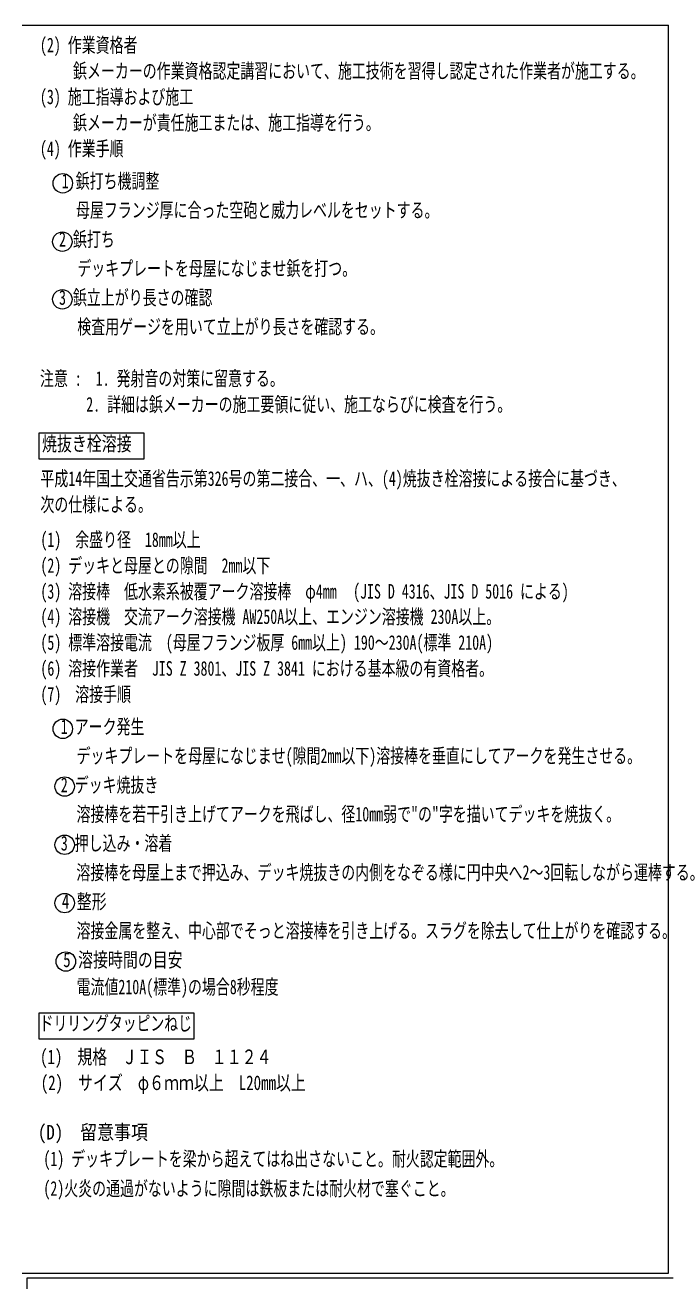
# Model space of a CAD drawing. Units: millimetres, scale not verified. Extents: x -2940 to 2940, y -2044 to 2044.
# Drawn here: x -152 to 1206, y -597 to 2044 of the extents above; entities that cross this region are included whole.
import ezdxf
from ezdxf.enums import TextEntityAlignment as Align

# ---------------------------------------------------------------- set-up
doc = ezdxf.new("R2010")
doc.units = ezdxf.units.MM
doc.header["$LTSCALE"] = 8
doc.layers.add('0-0_特記', color=4, linetype='Continuous', lineweight=18)
doc.styles.add('ＭＳ ゴシック', font='')
doc.styles.get('ＭＳ ゴシック').set_extended_font_data('MS Gothic')

msp = doc.modelspace()

# ---------------------------------------------------------------- linework, layer by layer
at = {"layer": '0-0_特記', "color": 3}
for p, q in [((-157.746, 2044.5), (1201.044, 2044.5)), ((1201.044, -580.165), (1201.044, 2044.5)), ((-157.746, -580.165), (1201.044, -580.165)), ((-147.746, -590.165), (1211.044, -590.165)), ((-147.746, -1584.549), (-147.746, -590.165))]:
    msp.add_line(p, q, dxfattribs=at)
at = {"layer": '0-0_特記', "color": 7}
for points in [[(-122.854, 1132.054), (98.654, 1132.054), (98.654, 1186.593), (-122.854, 1186.593)], [(-122.854, -87.694), (203.512, -87.694), (203.512, -33.592), (-122.854, -33.592)]]:
    msp.add_lwpolyline(points, close=True, dxfattribs=at)
for centre in [(-72.53, 1711.864), (-73.515, 1589.063), (-73.515, 1467.849), (-72.54, 564.558), (-68.535, 443.178), (-68.535, 320.61), (-68.535, 198.042), (-66.178, 75.121)]:
    msp.add_circle(centre, 20.445, dxfattribs=at)

# ---------------------------------------------------------------- texts
at = {"layer": '0-0_特記', "color": 7, "style": 'ＭＳ ゴシック'}
for s, height, width, p in [('\u3000(2) 作業資格者', 30.7, 0.7, (-149.862, 1978.11)), ('\u3000鋲メーカーの作業資格認定講習において、施工技術を習得し認定された作業者が施工する。', 30.7, 0.7, (-80.287, 1923.647)), ('\u3000(3) 施工指導および施工', 30.7, 0.7, (-149.862, 1869.172)), ('\u3000鋲メーカーが責任施工または、施工指導を行う。', 30.7, 0.7, (-80.287, 1814.709)), ('\u3000(4) 作業手順', 30.7, 0.7, (-149.862, 1760.246)), ('\u30001 鋲打ち機調整', 30.7, 0.7, (-103.979, 1692.152)), ('母屋フランジ厚に合った空砲と威力レベルをセットする。', 30.7, 0.7, (-44.754, 1630.874)), ('\u30002 鋲打ち', 30.7, 0.7, (-109.729, 1569.595)), ('\u3000デッキプレートを母屋になじませ鋲を打つ。', 30.7, 0.7, (-71.283, 1508.317)), ('\u30003 鋲立上がり長さの確認', 30.7, 0.7, (-109.729, 1447.038)), ('\u3000検査用ゲージを用いて立上がり長さを確認する。', 30.7, 0.7, (-71.283, 1385.76)), ('\u3000注意 :\u30001. 発射音の対策に留意する。', 30.7, 0.7, (-149.862, 1276.834)), ('\u30002. 詳細は鋲メーカーの施工要領に従い、施工ならびに検査を行う。', 30.7, 0.7, (-52.586, 1222.37)), ('焼抜き栓溶接', 30.7, 0.75, (-116.261, 1139.792)), ('\u3000平成14年国土交通省告示第326号の第二接合、一、ハ、(4)焼抜き栓溶接による接合に基づき、', 30.7, 0.7, (-148.887, 1066.345)), ('\u3000次の仕様による。', 30.7, 0.7, (-148.887, 1011.881)), ('\u3000(1)\u3000余盛り径\u300018mm以上', 30.7, 0.7, (-148.887, 937.901)), ('\u3000(2) デッキと母屋との隙間  2mm以下', 30.7, 0.7, (-148.887, 883.438)), ('\u3000(3) 溶接棒\u3000低水素系被覆アーク溶接棒\u3000φ4mm', 30.7, 0.7, (-148.887, 828.974)), ('\u3000(JIS D 4316、JIS D 5016 による)', 30.7, 0.7, (508.558, 829.109)), ('\u3000(4) 溶接機\u3000交流アーク溶接機 AW250A以上、エンジン溶接機 230A以上。', 30.7, 0.7, (-148.887, 775.977)), ('\u3000(5) 標準溶接電流\u3000(母屋フランジ板厚 6mm以上) 190～230A(標準 210A)', 30.7, 0.7, (-148.887, 721.513)), ('\u3000(6) 溶接作業者\u3000JIS Z 3801、JIS Z 3841 における基本級の有資格者。', 30.7, 0.7, (-148.887, 667.05)), ('\u3000(7)\u3000溶接手順', 30.7, 0.7, (-148.887, 612.586)), ('\u30001 アーク発生', 30.7, 0.7, (-106.012, 544.493)), ('デッキプレートを母屋になじませ(隙間2mm以下)溶接棒を垂直にしてアークを発生させる。', 30.7, 0.7, (-43.566, 483.214)), ('\u30002 デッキ焼抜き', 30.7, 0.7, (-106.012, 421.936)), (' 溶接棒を若干引き上げてアークを飛ばし、径10mm弱で"の"字を描いてデッキを焼抜く。', 30.7, 0.7, (-58.286, 360.658)), ('\u30003 押し込み・溶着', 30.7, 0.7, (-106.012, 299.368)), ('\u3000 \u3000溶接棒を母屋上まで押込み、デッキ焼抜きの内側をなぞる様に円中央へ2～3回転しながら運棒する。', 30.7, 0.7, (-117.167, 238.09)), ('\u30004 整形', 30.7, 0.75, (-106.012, 176.8)), (' 溶接金属を整え、中心部でそっと溶接棒を引き上げる。スラグを除去して仕上がりを確認する。', 30.7, 0.7, (-58.286, 115.522)), ('\u3000 5 溶接時間の目安', 30.7, 0.75, (-118.803, 54.232)), ('電流値210A(標準)の場合8秒程度', 30.7, 0.7, (-43.566, -2.762)), ('ドリリングタッピンねじ', 30.5, 0.7, (-121.298, -79.177)), ('\u3000(1)\u3000規格\u3000ＪＩＳ\u3000Ｂ\u3000１１２４', 30.7, 0.75, (-151.744, -149.912)), ('\u3000(2)\u3000サイズ\u3000φ６ｍｍ以上\u3000L20mm以上', 30.7, 0.75, (-150.27, -204.375)), (' (D)\u3000留意事項', 30.7, 0.85, (-142.624, -308.43)), ('\u3000(1) デッキプレートを梁から超えてはね出さないこと。耐火認定範囲外。', 30.7, 0.7, (-142.624, -364.402)), ('\u3000(2)火炎の通過がないように隙間は鉄板または耐火材で塞ぐこと。', 30.7, 0.7, (-142.624, -426.668))]:
    msp.add_text(s, height=height, dxfattribs=dict(at, width=width)).set_placement(p, align=Align.BOTTOM_LEFT)

doc.saveas('drawing.dxf')
